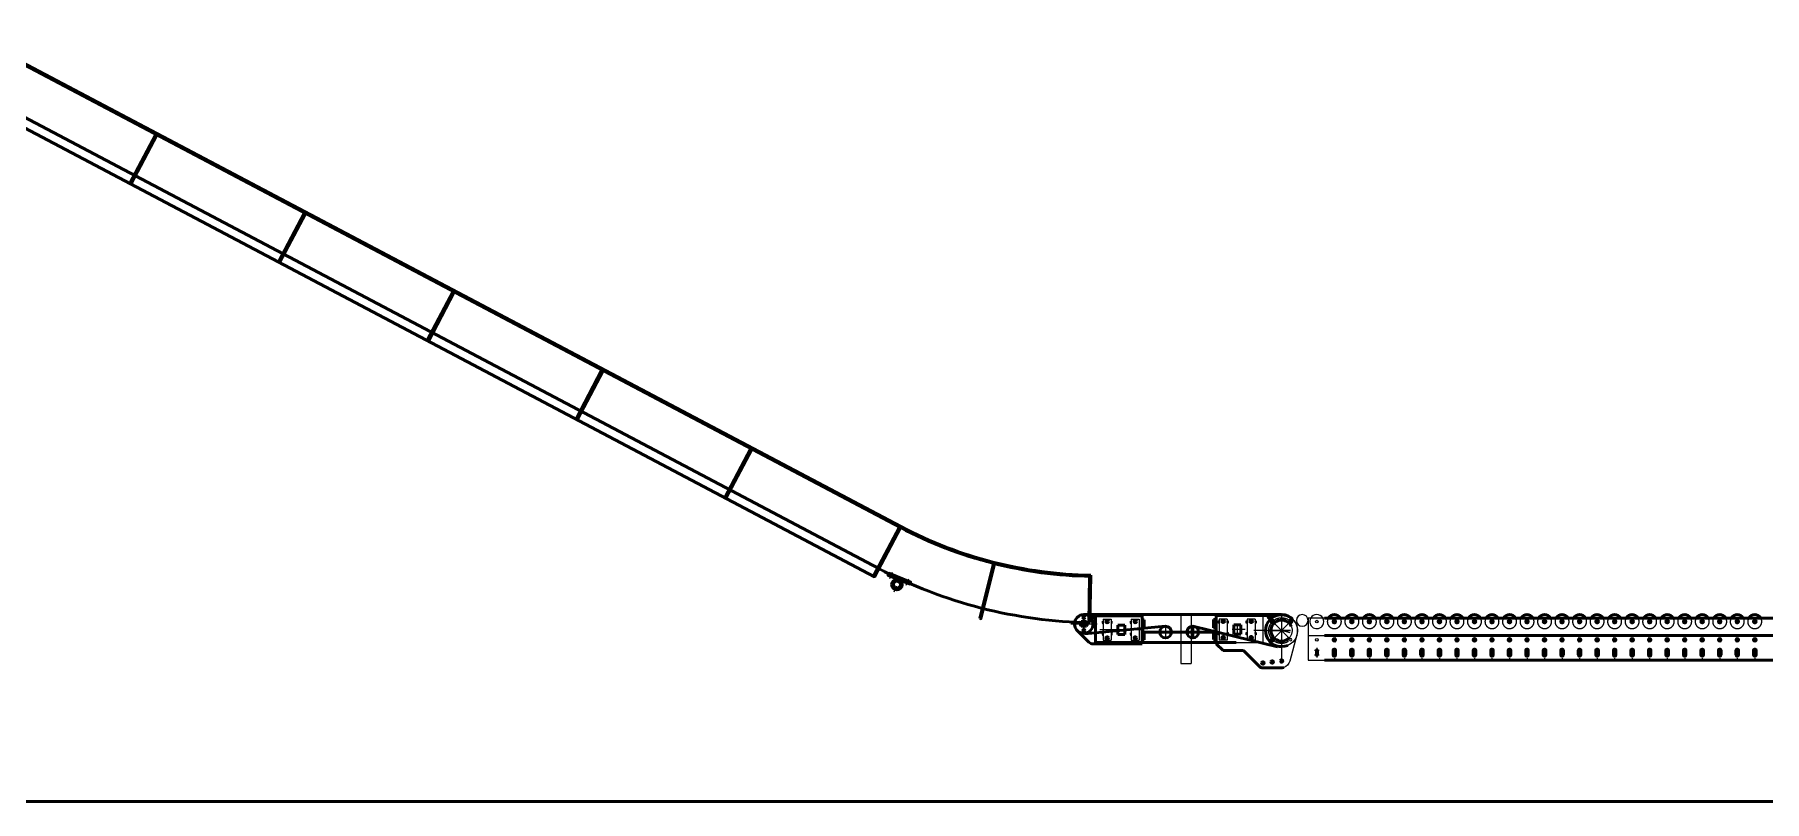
# Model space of a CAD drawing. Header units: millimetres. Extents: x 0 to 118800, y 79635 to 177025.
# Drawn here: x 65876 to 73282, y 158024 to 161308 of the extents above; entities that cross this region are included whole.
import ezdxf

# ---------------------------------------------------------------- set-up
doc = ezdxf.new("R2010")
doc.units = ezdxf.units.MM
doc.header["$LTSCALE"] = 200
for name, pattern in [('AM_DIN_F_W050', [6.25, 4.75, -1.5]), ('AM_DIN_F_W050x2', [3.125, 2.25, -0.875]), ('AM_DIN_G_W050', [13.75, 9.75, -1.5, 1, -1.5]), ('AM_DIN_G_W050x2', [6.875, 4.75, -0.875, 0.375, -0.875]), ('AM_ISO02W050x2', [3.75, 3, -0.75]), ('AM_ISO08W050x2', [9, 6, -0.75, 1.5, -0.75]), ('AUSGEZOGEN', [0]), ('PUNKT', [0.25, 0, -0.25])]:
    doc.linetypes.add(name, pattern=pattern)
doc.layers.add('1', color=7, linetype='Continuous')
for name, color, linetype, lineweight in [('AM_0', 7, 'Continuous', 50), ('AM_0N', 7, 'Continuous', 50), ('AM_2', 5, 'Continuous', 50), ('AM_3', 6, 'AM_DIN_F_W050', 25), ('AM_3N', 6, 'AM_DIN_F_W050', 25), ('AM_7', 4, 'AM_DIN_G_W050', 25), ('AM_7N', 4, 'AM_DIN_G_W050', 25), ('AM_9', 253, 'Continuous', 0)]:
    doc.layers.add(name, color=color, linetype=linetype, lineweight=lineweight)

# ---------------------------------------------------------------- blocks, each defined once
blk = doc.blocks.new('Rutsche')
at = {"layer": 'AM_0'}
for p, q in [((14.1, 194.2), (11.8, -27.9)), ((4020.5, -1896.6), (14.1, 194.2)), ((11.8, -27.9), (103.4, 147.6)), ((245.8, 78.3), (243.5, 73.8)), ((245.8, 78.3), (4022.8, -1892.2)), ((11.8, -27.9), (3928.9, -2072.1)), ((133.6, -136.8), (3910.4, -2107.6)), ((3930.3, -2069.5), (4022.8, -1892.2)), ((3928, -2073.9), (3930.3, -2069.5)), ((4378.3, -2238.6), (4426, -2044.4)), ((4836.4, -2096.3), (4834.3, -2299.3))]:
    blk.add_line(p, q, dxfattribs=at)
for points in [[(133.6, -136.8), (129.1, -134.5), (239.3, 76.5), (243.7, 74.2)], [(714.3, -439.7), (718.8, -442), (828.9, -231), (824.4, -228.7)], [(1352.6, -772.8), (1357.1, -775.1), (1467.2, -564.1), (1462.8, -561.8)], [(1991.1, -1106), (1995.5, -1108.3), (2105.6, -897.3), (2101.2, -895)], [(2629.4, -1439.1), (2633.8, -1441.4), (2743.9, -1230.4), (2739.5, -1228.1)], [(3267.7, -1772.2), (3272.1, -1774.5), (3382.2, -1563.5), (3377.8, -1561.2)], [(3906.2, -2105.4), (3910.4, -2107.6), (4020.5, -1896.6), (4016.1, -1894.3)], [(4362.2, -2284.1), (4367.1, -2285.3), (4424.8, -2049.2), (4420, -2048)], [(4834.3, -2299.3), (4829.3, -2299.2), (4831.4, -2101.2), (4836.4, -2101.3)]]:
    blk.add_lwpolyline(points, close=True, dxfattribs=at)
for radius in [1805, 1800, 2003]:
    blk.add_arc((4855.6, -296.4), radius, 242.44178, 269.38934, dxfattribs=at)
at = {"layer": 'AM_3'}
blk.add_line((12.9, -25.8), (3930.3, -2069.5), dxfattribs=at)
blk.add_arc((4855.6, -296.4), 2000, 242.44178, 269.38934, dxfattribs=at)
blk = doc.blocks.new('Drehpunkt Rutsche')
at = {"layer": 'AM_0'}
for p, q in [((-48.8, 30.3), (104.5, 30.3)), ((-48.8, 30.3), (-48.8, -9.7)), ((104.5, 30.3), (55.2, -27.4)), ((-48.8, -9.7), (31.3, -34.2))]:
    blk.add_line(p, q, dxfattribs=at)
blk.add_circle((38.1, -12.7), 15, dxfattribs=at)
blk.add_arc((38.1, -12.7), 22.5, 252.44409, 319.46188, dxfattribs=at)
at = {"layer": 'AM_7', "linetype": 'AM_ISO08W050x2'}
for p, q in [((38, -37.7), (38.4, 67.4)), ((38.1, -12.7), (11.1, -12.7)), ((38.1, -12.7), (65.1, -12.7))]:
    blk.add_line(p, q, dxfattribs=at)
blk = doc.blocks.new('*U981')
at = {"layer": 'AM_0N'}
for radius in [22.5, 20.9, 15]:
    blk.add_circle((0, -32.5), radius, dxfattribs=at)
at = {"layer": 'AM_3N', "linetype": 'AM_DIN_F_W050x2'}
for p, q in [((-4, -47), (-4, -54.6)), ((-4, -54), (4, -54)), ((-3.2, -54.8), (-4, -54)), ((-3.2, -47.1), (-3.2, -54.8)), ((-3.2, -54.8), (3.2, -54.8)), ((-1.2, -54.8), (-1.2, -52.8)), ((1.2, -52.8), (-1.2, -52.8)), ((1.2, -54.8), (1.2, -52.8)), ((3.2, -47.1), (3.2, -54.8)), ((3.2, -54.8), (4, -54)), ((4, -47), (4, -54.6))]:
    blk.add_line(p, q, dxfattribs=at)
at = {"layer": 'AM_7N', "linetype": 'AM_DIN_G_W050x2'}
blk.add_line((0, -65), (0, -37.5), dxfattribs=at)
blk = doc.blocks.new('drehpunkt Vorne SA')
at = {"layer": 'AM_0'}
blk.add_lwpolyline([(-50, -10), (50, -10), (50, 0), (-50, 0)], close=True, dxfattribs=at)
at = {"layer": 'AM_7', "linetype": 'AM_ISO08W050x2'}
for p, q in [((-37.5, -20), (-37.5, 10)), ((37.5, -20), (37.5, 10))]:
    blk.add_line(p, q, dxfattribs=at)
at = {"layer": 'AM_0N'}
blk.add_blockref('*U981', (0, 0), dxfattribs=at)
blk = doc.blocks.new('rutschdreh')
at = {"layer": 'AM_0', "xscale": -1}
blk.add_blockref('Rutsche', (45.8, 132.7), dxfattribs=at)
at = {"layer": 'AM_0'}
for name, p, rotation in [('Drehpunkt Rutsche', (-44.6, 29.5), 27.55821914627907), ('drehpunkt Vorne SA', (-3973.2, -1978.1), 21.90698642460441)]:
    blk.add_blockref(name, p, dxfattribs=dict(at, rotation=rotation))
blk = doc.blocks.new('*U776')
at = {"layer": 'AM_0'}
for p, q in [((257, 42), (257, 22)), ((268, 42), (268, 22))]:
    blk.add_line(p, q, dxfattribs=at)
for centre, start, end in [((262.5, 42), 0, 180), ((262.5, 22), 180, 0)]:
    blk.add_arc(centre, 5.5, start, end, dxfattribs=at)
at = {"layer": 'AM_7', "linetype": 'AM_DIN_G_W050x2'}
for p, q in [((252, 42), (273, 42)), ((252, 22), (273, 22)), ((262.5, 52.5), (262.5, 11.5))]:
    blk.add_line(p, q, dxfattribs=at)
blk = doc.blocks.new('*U777')
at = {"layer": 'AM_0'}
for p, q in [((182, 42), (182, 22)), ((193, 42), (193, 22))]:
    blk.add_line(p, q, dxfattribs=at)
for centre, start, end in [((187.5, 42), 0, 180), ((187.5, 22), 180, 0)]:
    blk.add_arc(centre, 5.5, start, end, dxfattribs=at)
at = {"layer": 'AM_7', "linetype": 'AM_DIN_G_W050x2'}
for p, q in [((177, 42), (198, 42)), ((177, 22), (198, 22)), ((187.5, 52.5), (187.5, 11.5))]:
    blk.add_line(p, q, dxfattribs=at)
blk = doc.blocks.new('*U778')
at = {"layer": 'AM_0'}
for p, q in [((107, 42), (107, 22)), ((118, 42), (118, 22))]:
    blk.add_line(p, q, dxfattribs=at)
for centre, start, end in [((112.5, 42), 0, 180), ((112.5, 22), 180, 0)]:
    blk.add_arc(centre, 5.5, start, end, dxfattribs=at)
at = {"layer": 'AM_7', "linetype": 'AM_DIN_G_W050x2'}
for p, q in [((102, 42), (123, 42)), ((102, 22), (123, 22)), ((112.5, 52.5), (112.5, 11.5))]:
    blk.add_line(p, q, dxfattribs=at)
blk = doc.blocks.new('*U779')
at = {"layer": 'AM_7', "linetype": 'AM_DIN_G_W050x2'}
for p, q in [((27, 42), (48, 42)), ((27, 22), (48, 22)), ((37.5, 52.5), (37.5, 11.5))]:
    blk.add_line(p, q, dxfattribs=at)
at = {"layer": 'AM_9'}
for p, q in [((32, 42), (32, 22)), ((43, 42), (43, 22))]:
    blk.add_line(p, q, dxfattribs=at)
for centre, start, end in [((37.5, 42), 0, 180), ((37.5, 22), 180, 0)]:
    blk.add_arc(centre, 5.5, start, end, dxfattribs=at)
blk = doc.blocks.new('*U780')
at = {"layer": 'AM_0'}
for p, q in [((557, 42), (557, 22)), ((568, 42), (568, 22))]:
    blk.add_line(p, q, dxfattribs=at)
for centre, start, end in [((562.5, 42), 0, 180), ((562.5, 22), 180, 0)]:
    blk.add_arc(centre, 5.5, start, end, dxfattribs=at)
at = {"layer": 'AM_7', "linetype": 'AM_DIN_G_W050x2'}
for p, q in [((552, 42), (573, 42)), ((552, 22), (573, 22)), ((562.5, 52.5), (562.5, 11.5))]:
    blk.add_line(p, q, dxfattribs=at)
blk = doc.blocks.new('*U781')
at = {"layer": 'AM_0'}
for p, q in [((407, 42), (407, 22)), ((418, 42), (418, 22))]:
    blk.add_line(p, q, dxfattribs=at)
for centre, start, end in [((412.5, 42), 0, 180), ((412.5, 22), 180, 0)]:
    blk.add_arc(centre, 5.5, start, end, dxfattribs=at)
at = {"layer": 'AM_7', "linetype": 'AM_DIN_G_W050x2'}
for p, q in [((402, 42), (423, 42)), ((402, 22), (423, 22)), ((412.5, 52.5), (412.5, 11.5))]:
    blk.add_line(p, q, dxfattribs=at)
blk = doc.blocks.new('*U782')
at = {"layer": 'AM_0'}
for p, q in [((482, 42), (482, 22)), ((493, 42), (493, 22))]:
    blk.add_line(p, q, dxfattribs=at)
for centre, start, end in [((487.5, 42), 0, 180), ((487.5, 22), 180, 0)]:
    blk.add_arc(centre, 5.5, start, end, dxfattribs=at)
at = {"layer": 'AM_7', "linetype": 'AM_DIN_G_W050x2'}
for p, q in [((477, 42), (498, 42)), ((477, 22), (498, 22)), ((487.5, 52.5), (487.5, 11.5))]:
    blk.add_line(p, q, dxfattribs=at)
blk = doc.blocks.new('*U783')
at = {"layer": 'AM_0'}
for p, q in [((332, 42), (332, 22)), ((343, 42), (343, 22))]:
    blk.add_line(p, q, dxfattribs=at)
for centre, start, end in [((337.5, 42), 0, 180), ((337.5, 22), 180, 0)]:
    blk.add_arc(centre, 5.5, start, end, dxfattribs=at)
at = {"layer": 'AM_7', "linetype": 'AM_DIN_G_W050x2'}
for p, q in [((327, 42), (348, 42)), ((327, 22), (348, 22)), ((337.5, 52.5), (337.5, 11.5))]:
    blk.add_line(p, q, dxfattribs=at)
blk = doc.blocks.new('*U784')
at = {"layer": 'AM_0'}
for p, q in [((1907, 42), (1907, 22)), ((1918, 42), (1918, 22))]:
    blk.add_line(p, q, dxfattribs=at)
for centre, start, end in [((1912.5, 42), 0, 180), ((1912.5, 22), 180, 0)]:
    blk.add_arc(centre, 5.5, start, end, dxfattribs=at)
at = {"layer": 'AM_7', "linetype": 'AM_DIN_G_W050x2'}
for p, q in [((1902, 42), (1923, 42)), ((1902, 22), (1923, 22)), ((1912.5, 52.5), (1912.5, 11.5))]:
    blk.add_line(p, q, dxfattribs=at)
blk = doc.blocks.new('*U785')
at = {"layer": 'AM_0'}
for p, q in [((857, 42), (857, 22)), ((868, 42), (868, 22))]:
    blk.add_line(p, q, dxfattribs=at)
for centre, start, end in [((862.5, 42), 0, 180), ((862.5, 22), 180, 0)]:
    blk.add_arc(centre, 5.5, start, end, dxfattribs=at)
at = {"layer": 'AM_7', "linetype": 'AM_DIN_G_W050x2'}
for p, q in [((852, 42), (873, 42)), ((852, 22), (873, 22)), ((862.5, 52.5), (862.5, 11.5))]:
    blk.add_line(p, q, dxfattribs=at)
blk = doc.blocks.new('*U786')
at = {"layer": 'AM_0'}
for p, q in [((782, 42), (782, 22)), ((793, 42), (793, 22))]:
    blk.add_line(p, q, dxfattribs=at)
for centre, start, end in [((787.5, 42), 0, 180), ((787.5, 22), 180, 0)]:
    blk.add_arc(centre, 5.5, start, end, dxfattribs=at)
at = {"layer": 'AM_7', "linetype": 'AM_DIN_G_W050x2'}
for p, q in [((777, 42), (798, 42)), ((777, 22), (798, 22)), ((787.5, 52.5), (787.5, 11.5))]:
    blk.add_line(p, q, dxfattribs=at)
blk = doc.blocks.new('*U787')
at = {"layer": 'AM_0'}
for p, q in [((632, 42), (632, 22)), ((643, 42), (643, 22))]:
    blk.add_line(p, q, dxfattribs=at)
for centre, start, end in [((637.5, 42), 0, 180), ((637.5, 22), 180, 0)]:
    blk.add_arc(centre, 5.5, start, end, dxfattribs=at)
at = {"layer": 'AM_7', "linetype": 'AM_DIN_G_W050x2'}
for p, q in [((627, 42), (648, 42)), ((627, 22), (648, 22)), ((637.5, 52.5), (637.5, 11.5))]:
    blk.add_line(p, q, dxfattribs=at)
blk = doc.blocks.new('*U788')
at = {"layer": 'AM_0'}
for p, q in [((707, 42), (707, 22)), ((718, 42), (718, 22))]:
    blk.add_line(p, q, dxfattribs=at)
for centre, start, end in [((712.5, 42), 0, 180), ((712.5, 22), 180, 0)]:
    blk.add_arc(centre, 5.5, start, end, dxfattribs=at)
at = {"layer": 'AM_7', "linetype": 'AM_DIN_G_W050x2'}
for p, q in [((702, 42), (723, 42)), ((702, 22), (723, 22)), ((712.5, 52.5), (712.5, 11.5))]:
    blk.add_line(p, q, dxfattribs=at)
blk = doc.blocks.new('*U789')
at = {"layer": 'AM_0'}
for p, q in [((1232, 42), (1232, 22)), ((1243, 42), (1243, 22))]:
    blk.add_line(p, q, dxfattribs=at)
for centre, start, end in [((1237.5, 42), 0, 180), ((1237.5, 22), 180, 0)]:
    blk.add_arc(centre, 5.5, start, end, dxfattribs=at)
at = {"layer": 'AM_7', "linetype": 'AM_DIN_G_W050x2'}
for p, q in [((1227, 42), (1248, 42)), ((1227, 22), (1248, 22)), ((1237.5, 52.5), (1237.5, 11.5))]:
    blk.add_line(p, q, dxfattribs=at)
blk = doc.blocks.new('*U790')
at = {"layer": 'AM_0'}
for p, q in [((1157, 42), (1157, 22)), ((1168, 42), (1168, 22))]:
    blk.add_line(p, q, dxfattribs=at)
for centre, start, end in [((1162.5, 42), 0, 180), ((1162.5, 22), 180, 0)]:
    blk.add_arc(centre, 5.5, start, end, dxfattribs=at)
at = {"layer": 'AM_7', "linetype": 'AM_DIN_G_W050x2'}
for p, q in [((1152, 42), (1173, 42)), ((1152, 22), (1173, 22)), ((1162.5, 52.5), (1162.5, 11.5))]:
    blk.add_line(p, q, dxfattribs=at)
blk = doc.blocks.new('*U791')
at = {"layer": 'AM_0'}
for p, q in [((1007, 42), (1007, 22)), ((1018, 42), (1018, 22))]:
    blk.add_line(p, q, dxfattribs=at)
for centre, start, end in [((1012.5, 42), 0, 180), ((1012.5, 22), 180, 0)]:
    blk.add_arc(centre, 5.5, start, end, dxfattribs=at)
at = {"layer": 'AM_7', "linetype": 'AM_DIN_G_W050x2'}
for p, q in [((1002, 42), (1023, 42)), ((1002, 22), (1023, 22)), ((1012.5, 52.5), (1012.5, 11.5))]:
    blk.add_line(p, q, dxfattribs=at)
blk = doc.blocks.new('*U792')
at = {"layer": 'AM_0'}
for p, q in [((932, 42), (932, 22)), ((943, 42), (943, 22))]:
    blk.add_line(p, q, dxfattribs=at)
for centre, start, end in [((937.5, 42), 0, 180), ((937.5, 22), 180, 0)]:
    blk.add_arc(centre, 5.5, start, end, dxfattribs=at)
at = {"layer": 'AM_7', "linetype": 'AM_DIN_G_W050x2'}
for p, q in [((927, 42), (948, 42)), ((927, 22), (948, 22)), ((937.5, 52.5), (937.5, 11.5))]:
    blk.add_line(p, q, dxfattribs=at)
blk = doc.blocks.new('*U793')
at = {"layer": 'AM_0'}
for p, q in [((1082, 42), (1082, 22)), ((1093, 42), (1093, 22))]:
    blk.add_line(p, q, dxfattribs=at)
for centre, start, end in [((1087.5, 42), 0, 180), ((1087.5, 22), 180, 0)]:
    blk.add_arc(centre, 5.5, start, end, dxfattribs=at)
at = {"layer": 'AM_7', "linetype": 'AM_DIN_G_W050x2'}
for p, q in [((1077, 42), (1098, 42)), ((1077, 22), (1098, 22)), ((1087.5, 52.5), (1087.5, 11.5))]:
    blk.add_line(p, q, dxfattribs=at)
blk = doc.blocks.new('*U794')
at = {"layer": 'AM_0'}
for p, q in [((1457, 42), (1457, 22)), ((1468, 42), (1468, 22))]:
    blk.add_line(p, q, dxfattribs=at)
for centre, start, end in [((1462.5, 42), 0, 180), ((1462.5, 22), 180, 0)]:
    blk.add_arc(centre, 5.5, start, end, dxfattribs=at)
at = {"layer": 'AM_7', "linetype": 'AM_DIN_G_W050x2'}
for p, q in [((1452, 42), (1473, 42)), ((1452, 22), (1473, 22)), ((1462.5, 52.5), (1462.5, 11.5))]:
    blk.add_line(p, q, dxfattribs=at)
blk = doc.blocks.new('*U795')
at = {"layer": 'AM_0'}
for p, q in [((1382, 42), (1382, 22)), ((1393, 42), (1393, 22))]:
    blk.add_line(p, q, dxfattribs=at)
for centre, start, end in [((1387.5, 42), 0, 180), ((1387.5, 22), 180, 0)]:
    blk.add_arc(centre, 5.5, start, end, dxfattribs=at)
at = {"layer": 'AM_7', "linetype": 'AM_DIN_G_W050x2'}
for p, q in [((1377, 42), (1398, 42)), ((1377, 22), (1398, 22)), ((1387.5, 52.5), (1387.5, 11.5))]:
    blk.add_line(p, q, dxfattribs=at)
blk = doc.blocks.new('*U796')
at = {"layer": 'AM_0'}
for p, q in [((1532, 42), (1532, 22)), ((1543, 42), (1543, 22))]:
    blk.add_line(p, q, dxfattribs=at)
for centre, start, end in [((1537.5, 42), 0, 180), ((1537.5, 22), 180, 0)]:
    blk.add_arc(centre, 5.5, start, end, dxfattribs=at)
at = {"layer": 'AM_7', "linetype": 'AM_DIN_G_W050x2'}
for p, q in [((1527, 42), (1548, 42)), ((1527, 22), (1548, 22)), ((1537.5, 52.5), (1537.5, 11.5))]:
    blk.add_line(p, q, dxfattribs=at)
blk = doc.blocks.new('*U797')
at = {"layer": 'AM_0'}
for p, q in [((1307, 42), (1307, 22)), ((1318, 42), (1318, 22))]:
    blk.add_line(p, q, dxfattribs=at)
for centre, start, end in [((1312.5, 42), 0, 180), ((1312.5, 22), 180, 0)]:
    blk.add_arc(centre, 5.5, start, end, dxfattribs=at)
at = {"layer": 'AM_7', "linetype": 'AM_DIN_G_W050x2'}
for p, q in [((1302, 42), (1323, 42)), ((1302, 22), (1323, 22)), ((1312.5, 52.5), (1312.5, 11.5))]:
    blk.add_line(p, q, dxfattribs=at)
blk = doc.blocks.new('*U798')
at = {"layer": 'AM_0'}
for p, q in [((1832, 42), (1832, 22)), ((1843, 42), (1843, 22))]:
    blk.add_line(p, q, dxfattribs=at)
for centre, start, end in [((1837.5, 42), 0, 180), ((1837.5, 22), 180, 0)]:
    blk.add_arc(centre, 5.5, start, end, dxfattribs=at)
at = {"layer": 'AM_7', "linetype": 'AM_DIN_G_W050x2'}
for p, q in [((1827, 42), (1848, 42)), ((1827, 22), (1848, 22)), ((1837.5, 52.5), (1837.5, 11.5))]:
    blk.add_line(p, q, dxfattribs=at)
blk = doc.blocks.new('*U799')
at = {"layer": 'AM_0'}
for p, q in [((1757, 42), (1757, 22)), ((1768, 42), (1768, 22))]:
    blk.add_line(p, q, dxfattribs=at)
for centre, start, end in [((1762.5, 42), 0, 180), ((1762.5, 22), 180, 0)]:
    blk.add_arc(centre, 5.5, start, end, dxfattribs=at)
at = {"layer": 'AM_7', "linetype": 'AM_DIN_G_W050x2'}
for p, q in [((1752, 42), (1773, 42)), ((1752, 22), (1773, 22)), ((1762.5, 52.5), (1762.5, 11.5))]:
    blk.add_line(p, q, dxfattribs=at)
blk = doc.blocks.new('*U800')
at = {"layer": 'AM_0'}
for p, q in [((1682, 42), (1682, 22)), ((1693, 42), (1693, 22))]:
    blk.add_line(p, q, dxfattribs=at)
for centre, start, end in [((1687.5, 42), 0, 180), ((1687.5, 22), 180, 0)]:
    blk.add_arc(centre, 5.5, start, end, dxfattribs=at)
at = {"layer": 'AM_7', "linetype": 'AM_DIN_G_W050x2'}
for p, q in [((1677, 42), (1698, 42)), ((1677, 22), (1698, 22)), ((1687.5, 52.5), (1687.5, 11.5))]:
    blk.add_line(p, q, dxfattribs=at)
blk = doc.blocks.new('*U801')
at = {"layer": 'AM_0'}
for p, q in [((1607, 42), (1607, 22)), ((1618, 42), (1618, 22))]:
    blk.add_line(p, q, dxfattribs=at)
for centre, start, end in [((1612.5, 42), 0, 180), ((1612.5, 22), 180, 0)]:
    blk.add_arc(centre, 5.5, start, end, dxfattribs=at)
at = {"layer": 'AM_7', "linetype": 'AM_DIN_G_W050x2'}
for p, q in [((1602, 42), (1623, 42)), ((1602, 22), (1623, 22)), ((1612.5, 52.5), (1612.5, 11.5))]:
    blk.add_line(p, q, dxfattribs=at)
blk = doc.blocks.new('RolleUUGFBT2')
at = {"layer": 'AM_9'}
for start, end in [(150, 330), (30, 150), (330, 30)]:
    blk.add_arc((0, 0), 30, start, end, dxfattribs=at)
blk = doc.blocks.new('Rolle')
at = {"layer": 'AM_0'}
blk.add_arc((0, 0), 30, 30, 150, dxfattribs=at)
at = {"layer": 'AM_3'}
for start, end in [(150, 330), (330, 30)]:
    blk.add_arc((0, 0), 30, start, end, dxfattribs=at)
blk = doc.blocks.new('Rollenförderer Seitenteil 600054KFBT2')
at = {"layer": 'AM_0'}
for p, q in [((6000, 180), (70, 180)), ((70, 105), (6000, 105)), ((70, 0), (6000, 0))]:
    blk.add_line(p, q, dxfattribs=at)
for centre in [(112.5, 165), (187.5, 165), (262.5, 165), (337.5, 165), (412.5, 165), (487.5, 165), (562.5, 165), (637.5, 165), (712.5, 165), (787.5, 165), (862.5, 165), (937.5, 165), (1012.5, 165), (1087.5, 165), (1162.5, 165), (1237.5, 165), (1312.5, 165), (1387.5, 165), (1462.5, 165), (1537.5, 165), (1612.5, 165), (1687.5, 165), (1762.5, 165), (1837.5, 165), (1912.5, 165), (112.5, 87), (187.5, 87), (262.5, 87), (337.5, 87), (412.5, 87), (487.5, 87), (562.5, 87), (637.5, 87), (712.5, 87), (787.5, 87), (862.5, 87), (937.5, 87), (1012.5, 87), (1087.5, 87), (1162.5, 87), (1237.5, 87), (1312.5, 87), (1387.5, 87), (1462.5, 87), (1537.5, 87), (1612.5, 87), (1687.5, 87), (1762.5, 87), (1837.5, 87), (1912.5, 87)]:
    blk.add_circle(centre, 5.5, dxfattribs=at)
at = {"layer": 'AM_3', "linetype": 'AM_ISO02W050x2'}
for p, q in [((70, 108), (6000, 108)), ((70, 3), (6000, 3))]:
    blk.add_line(p, q, dxfattribs=at)
at = {"layer": 'AM_7', "linetype": 'AM_ISO08W050x2'}
for p, q in [((112.5, 165), (102, 165)), ((112.5, 165), (112.5, 175.5)), ((112.5, 165), (123, 165)), ((112.5, 165), (112.5, 154.5)), ((187.5, 165), (177, 165)), ((187.5, 165), (187.5, 175.5)), ((187.5, 165), (198, 165)), ((187.5, 165), (187.5, 154.5)), ((262.5, 165), (252, 165)), ((262.5, 165), (262.5, 175.5)), ((262.5, 165), (273, 165)), ((262.5, 165), (262.5, 154.5)), ((337.5, 165), (327, 165)), ((337.5, 165), (337.5, 175.5)), ((337.5, 165), (348, 165)), ((337.5, 165), (337.5, 154.5)), ((412.5, 165), (402, 165)), ((412.5, 165), (412.5, 175.5)), ((412.5, 165), (423, 165)), ((412.5, 165), (412.5, 154.5)), ((487.5, 165), (477, 165)), ((487.5, 165), (487.5, 175.5)), ((487.5, 165), (498, 165)), ((487.5, 165), (487.5, 154.5)), ((562.5, 165), (552, 165)), ((562.5, 165), (562.5, 175.5)), ((562.5, 165), (573, 165)), ((562.5, 165), (562.5, 154.5)), ((637.5, 165), (627, 165)), ((637.5, 165), (637.5, 175.5)), ((637.5, 165), (648, 165)), ((637.5, 165), (637.5, 154.5)), ((712.5, 165), (702, 165)), ((712.5, 165), (712.5, 175.5)), ((712.5, 165), (723, 165)), ((712.5, 165), (712.5, 154.5)), ((787.5, 165), (777, 165)), ((787.5, 165), (787.5, 175.5)), ((787.5, 165), (798, 165)), ((787.5, 165), (787.5, 154.5)), ((862.5, 165), (852, 165)), ((862.5, 165), (862.5, 175.5)), ((862.5, 165), (873, 165)), ((862.5, 165), (862.5, 154.5)), ((937.5, 165), (927, 165)), ((937.5, 165), (937.5, 175.5)), ((937.5, 165), (948, 165)), ((937.5, 165), (937.5, 154.5)), ((1012.5, 165), (1002, 165)), ((1012.5, 165), (1012.5, 175.5)), ((1012.5, 165), (1023, 165)), ((1012.5, 165), (1012.5, 154.5)), ((1087.5, 165), (1077, 165)), ((1087.5, 165), (1087.5, 175.5)), ((1087.5, 165), (1098, 165)), ((1087.5, 165), (1087.5, 154.5)), ((1162.5, 165), (1152, 165)), ((1162.5, 165), (1162.5, 175.5)), ((1162.5, 165), (1173, 165)), ((1162.5, 165), (1162.5, 154.5)), ((1237.5, 165), (1227, 165)), ((1237.5, 165), (1237.5, 175.5)), ((1237.5, 165), (1248, 165)), ((1237.5, 165), (1237.5, 154.5)), ((1312.5, 165), (1302, 165)), ((1312.5, 165), (1312.5, 175.5)), ((1312.5, 165), (1312.5, 154.5)), ((1312.5, 165), (1323, 165)), ((1387.5, 165), (1377, 165)), ((1387.5, 165), (1387.5, 175.5)), ((1387.5, 165), (1398, 165)), ((1387.5, 165), (1387.5, 154.5)), ((1462.5, 165), (1452, 165)), ((1462.5, 165), (1462.5, 175.5)), ((1462.5, 165), (1473, 165)), ((1462.5, 165), (1462.5, 154.5)), ((1537.5, 165), (1527, 165)), ((1537.5, 165), (1537.5, 175.5)), ((1537.5, 165), (1537.5, 154.5)), ((1537.5, 165), (1548, 165)), ((1612.5, 165), (1602, 165)), ((1612.5, 165), (1612.5, 175.5)), ((1612.5, 165), (1623, 165)), ((1612.5, 165), (1612.5, 154.5)), ((1687.5, 165), (1677, 165)), ((1687.5, 165), (1687.5, 175.5)), ((1687.5, 165), (1698, 165)), ((1687.5, 165), (1687.5, 154.5)), ((1762.5, 165), (1752, 165)), ((1762.5, 165), (1762.5, 175.5)), ((1762.5, 165), (1773, 165)), ((1762.5, 165), (1762.5, 154.5)), ((1837.5, 165), (1827, 165)), ((1837.5, 165), (1837.5, 175.5)), ((1837.5, 165), (1848, 165)), ((1837.5, 165), (1837.5, 154.5)), ((1912.5, 165), (1902, 165)), ((1912.5, 165), (1912.5, 175.5)), ((1912.5, 165), (1923, 165)), ((1912.5, 165), (1912.5, 154.5)), ((112.5, 87), (102, 87)), ((112.5, 87), (112.5, 97.5)), ((112.5, 87), (123, 87)), ((112.5, 87), (112.5, 76.5)), ((187.5, 87), (177, 87)), ((187.5, 87), (187.5, 97.5)), ((187.5, 87), (198, 87)), ((187.5, 87), (187.5, 76.5)), ((262.5, 87), (252, 87)), ((262.5, 87), (262.5, 97.5)), ((262.5, 87), (273, 87)), ((262.5, 87), (262.5, 76.5)), ((337.5, 87), (327, 87)), ((337.5, 87), (337.5, 97.5)), ((337.5, 87), (348, 87)), ((337.5, 87), (337.5, 76.5)), ((412.5, 87), (402, 87)), ((412.5, 87), (412.5, 97.5)), ((412.5, 87), (423, 87)), ((412.5, 87), (412.5, 76.5)), ((487.5, 87), (477, 87)), ((487.5, 87), (487.5, 97.5)), ((487.5, 87), (487.5, 76.5)), ((487.5, 87), (498, 87)), ((562.5, 87), (552, 87)), ((562.5, 87), (562.5, 97.5)), ((562.5, 87), (573, 87)), ((562.5, 87), (562.5, 76.5)), ((637.5, 87), (627, 87)), ((637.5, 87), (637.5, 97.5)), ((637.5, 87), (648, 87)), ((637.5, 87), (637.5, 76.5)), ((712.5, 87), (702, 87)), ((712.5, 87), (712.5, 97.5)), ((712.5, 87), (723, 87)), ((712.5, 87), (712.5, 76.5)), ((787.5, 87), (777, 87)), ((787.5, 87), (787.5, 97.5)), ((787.5, 87), (798, 87)), ((787.5, 87), (787.5, 76.5)), ((862.5, 87), (852, 87)), ((862.5, 87), (862.5, 97.5)), ((862.5, 87), (873, 87)), ((862.5, 87), (862.5, 76.5)), ((937.5, 87), (927, 87)), ((937.5, 87), (937.5, 97.5)), ((937.5, 87), (937.5, 76.5)), ((937.5, 87), (948, 87)), ((1012.5, 87), (1002, 87)), ((1012.5, 87), (1012.5, 97.5)), ((1012.5, 87), (1023, 87)), ((1012.5, 87), (1012.5, 76.5)), ((1087.5, 87), (1077, 87)), ((1087.5, 87), (1087.5, 97.5)), ((1087.5, 87), (1098, 87)), ((1087.5, 87), (1087.5, 76.5)), ((1162.5, 87), (1152, 87)), ((1162.5, 87), (1162.5, 97.5)), ((1162.5, 87), (1173, 87)), ((1162.5, 87), (1162.5, 76.5)), ((1237.5, 87), (1227, 87)), ((1237.5, 87), (1237.5, 97.5)), ((1237.5, 87), (1248, 87)), ((1237.5, 87), (1237.5, 76.5)), ((1312.5, 87), (1302, 87)), ((1312.5, 87), (1312.5, 97.5)), ((1312.5, 87), (1312.5, 76.5)), ((1312.5, 87), (1323, 87)), ((1387.5, 87), (1377, 87)), ((1387.5, 87), (1387.5, 97.5)), ((1387.5, 87), (1398, 87)), ((1387.5, 87), (1387.5, 76.5)), ((1462.5, 87), (1452, 87)), ((1462.5, 87), (1462.5, 97.5)), ((1462.5, 87), (1462.5, 76.5)), ((1462.5, 87), (1473, 87)), ((1537.5, 87), (1527, 87)), ((1537.5, 87), (1537.5, 97.5)), ((1537.5, 87), (1537.5, 76.5)), ((1537.5, 87), (1548, 87)), ((1612.5, 87), (1602, 87)), ((1612.5, 87), (1612.5, 97.5)), ((1612.5, 87), (1623, 87)), ((1612.5, 87), (1612.5, 76.5)), ((1687.5, 87), (1677, 87)), ((1687.5, 87), (1687.5, 97.5)), ((1687.5, 87), (1698, 87)), ((1687.5, 87), (1687.5, 76.5)), ((1762.5, 87), (1752, 87)), ((1762.5, 87), (1762.5, 97.5)), ((1762.5, 87), (1773, 87)), ((1762.5, 87), (1762.5, 76.5)), ((1837.5, 87), (1827, 87)), ((1837.5, 87), (1837.5, 97.5)), ((1837.5, 87), (1848, 87)), ((1837.5, 87), (1837.5, 76.5)), ((1912.5, 87), (1902, 87)), ((1912.5, 87), (1912.5, 97.5)), ((1912.5, 87), (1923, 87)), ((1912.5, 87), (1912.5, 76.5)), ((112.5, 8), (112.5, -5)), ((187.5, 8), (187.5, -5)), ((262.5, 8), (262.5, -5)), ((337.5, 8), (337.5, -5)), ((412.5, 8), (412.5, -5)), ((487.5, 8), (487.5, -5)), ((562.5, 8), (562.5, -5)), ((637.5, 8), (637.5, -5)), ((712.5, 8), (712.5, -5)), ((787.5, 8), (787.5, -5)), ((862.5, 8), (862.5, -5)), ((937.5, 8), (937.5, -5)), ((1012.5, 8), (1012.5, -5)), ((1087.5, 8), (1087.5, -5)), ((1162.5, 8), (1162.5, -5)), ((1237.5, 8), (1237.5, -5)), ((1312.5, 8), (1312.5, -5)), ((1387.5, 8), (1387.5, -5)), ((1462.5, 8), (1462.5, -5)), ((1537.5, 8), (1537.5, -5)), ((1612.5, 8), (1612.5, -5)), ((1687.5, 8), (1687.5, -5)), ((1762.5, 8), (1762.5, -5)), ((1837.5, 8), (1837.5, -5)), ((1912.5, 8), (1912.5, -5))]:
    blk.add_line(p, q, dxfattribs=at)
at = {"layer": 'AM_9'}
for p, q in [((0, 180), (0, 0)), ((63.5, 180), (0, 180)), ((70, 180), (63.5, 180)), ((0, 105), (70, 105)), ((0, 0), (70, 0))]:
    blk.add_line(p, q, dxfattribs=at)
for centre in [(37.5, 165), (37.5, 87)]:
    blk.add_circle(centre, 5.5, dxfattribs=at)
at = {"layer": 'AM_0'}
for name, p in [('RolleUUGFBT2', (37.5, 165)), ('Rolle', (112.5, 165)), ('Rolle', (187.5, 165)), ('Rolle', (262.5, 165)), ('Rolle', (337.5, 165)), ('Rolle', (412.5, 165)), ('Rolle', (487.5, 165)), ('Rolle', (562.5, 165)), ('Rolle', (637.5, 165)), ('Rolle', (712.5, 165)), ('Rolle', (787.5, 165)), ('Rolle', (862.5, 165)), ('Rolle', (937.5, 165)), ('Rolle', (1012.5, 165)), ('Rolle', (1087.5, 165)), ('Rolle', (1162.5, 165)), ('Rolle', (1237.5, 165)), ('Rolle', (1312.5, 165)), ('Rolle', (1387.5, 165)), ('Rolle', (1462.5, 165)), ('Rolle', (1537.5, 165)), ('Rolle', (1612.5, 165)), ('Rolle', (1687.5, 165)), ('Rolle', (1762.5, 165)), ('Rolle', (1837.5, 165)), ('Rolle', (1912.5, 165)), ('*U779', (0, 0)), ('*U778', (0, 0)), ('*U777', (0, 0)), ('*U776', (0, 0)), ('*U783', (0, 0)), ('*U781', (0, 0)), ('*U782', (0, 0)), ('*U780', (0, 0)), ('*U787', (0, 0)), ('*U788', (0, 0)), ('*U786', (0, 0)), ('*U785', (0, 0)), ('*U792', (0, 0)), ('*U791', (0, 0)), ('*U793', (0, 0)), ('*U790', (0, 0)), ('*U789', (0, 0)), ('*U797', (0, 0)), ('*U795', (0, 0)), ('*U794', (0, 0)), ('*U796', (0, 0)), ('*U801', (0, 0)), ('*U800', (0, 0)), ('*U799', (0, 0)), ('*U798', (0, 0)), ('*U784', (0, 0))]:
    blk.add_blockref(name, p, dxfattribs=at)
blk = doc.blocks.new('AFlaschBD120TUGFBT2')
at = {"layer": '1', "color": 4, "linetype": 'AUSGEZOGEN'}
for centre in [(398.8, 543.1), (476.6, 543.1), (476.6, 465.4)]:
    blk.add_arc(centre, 6, 85.77725, 56.52554, dxfattribs=at)
at = {"layer": 'AM_0'}
for p, q in [((437.7, 571.8), (466.7, 571.8)), ((466.7, 571.8), (466.7, 568.8)), ((466.7, 568.8), (717.7, 568.8)), ((612.7, 528.8), (612.7, 488.8)), ((612.7, 528.8), (642.7, 528.8)), ((642.7, 528.8), (642.7, 488.8)), ((717.7, 552.5), (717.7, 568.8)), ((717.7, 552.5), (729.7, 552.5)), ((729.7, 516.3), (729.7, 552.5)), ((612.7, 488.8), (642.7, 488.8)), ((717.7, 447.8), (687.7, 418.8)), ((717.7, 516.3), (729.7, 516.3)), ((717.7, 501.3), (717.7, 516.3)), ((717.7, 501.3), (729.7, 501.3)), ((717.7, 466), (729.7, 466)), ((717.7, 466), (717.7, 447.8)), ((729.7, 466), (729.7, 501.3)), ((532.7, 350.4), (601, 418.8)), ((601, 418.8), (687.7, 418.8)), ((441.4, 344.3), (517.8, 344.3))]:
    blk.add_line(p, q, dxfattribs=at)
for centre, radius in [((398.8, 543.1), 5.25), ((476.6, 543.1), 5.25), ((491.7, 562.8), 4), ((567.7, 543.8), 5.25), ((687.7, 543.8), 5.25), ((476.6, 465.4), 5.25), ((567.7, 473.8), 5.25), ((687.7, 473.8), 5.25), ((437.7, 374.3), 5.25), ((477.7, 370), 5.35), ((517.7, 365.7), 5.25)]:
    blk.add_circle(centre, radius, dxfattribs=at)
for centre, radius, start, end in [((437.7, 504.3), 67.5, 90.00001, 134.20245), ((437.7, 504.3), 45.2, 224.41171, 156.44963), ((441.4, 384.3), 40, 251.38593, 270), ((517.8, 365.3), 21, 270, 314.99999)]:
    blk.add_arc(centre, radius, start, end, dxfattribs=at)
at = {"layer": 'AM_3', "linetype": 'AM_ISO02W050x2'}
for p, q in [((550.2, 553.6), (550.2, 464)), ((550.2, 553.6), (585.2, 553.6)), ((585.2, 553.6), (585.2, 464)), ((670.2, 553.6), (705.2, 553.6)), ((670.2, 553.6), (670.2, 464)), ((705.2, 553.6), (705.2, 464)), ((550.2, 464), (585.2, 464)), ((670.2, 464), (705.2, 464))]:
    blk.add_line(p, q, dxfattribs=at)
for centre in [(548.2, 545.7), (548.2, 543.2), (548.2, 540.7), (548.2, 538.2), (587.1, 545.7), (587.1, 543.2), (587.1, 540.7), (587.1, 538.2), (668.2, 545.7), (668.2, 543.2), (668.2, 540.7), (668.2, 538.2), (707.1, 545.7), (707.1, 543.2), (707.1, 540.7), (707.1, 538.2), (548.2, 495.7), (548.2, 493.2), (548.2, 490.7), (548.2, 488.2), (587.1, 495.7), (587.1, 493.2), (587.1, 490.7), (587.1, 488.2), (668.2, 495.7), (668.2, 493.2), (668.2, 490.7), (668.2, 488.2), (707.1, 495.7), (707.1, 493.2), (707.1, 490.7), (707.1, 488.2)]:
    blk.add_arc(centre, 2, 180, 0, dxfattribs=at)
at = {"layer": 'AM_7', "linetype": 'AM_ISO08W050x2'}
for p, q in [((476.6, 465.4), (398.8, 543.1)), ((405.5, 472), (476.6, 543.1)), ((437.7, 577.3), (437.7, 365.7)), ((496.1, 562.8), (487.3, 562.8)), ((491.7, 567.2), (491.7, 558.4)), ((557.4, 543.8), (577.9, 543.8)), ((567.7, 533.5), (567.7, 554)), ((627.7, 528.8), (627.7, 488.8)), ((677.4, 543.8), (697.9, 543.8)), ((687.7, 533.5), (687.7, 554)), ((717.7, 465.5), (717.7, 552)), ((399.5, 504.3), (555.9, 504.3)), ((401.3, 494.5), (437.7, 504.3)), ((557.4, 473.8), (577.9, 473.8)), ((567.7, 463.5), (567.7, 484)), ((593.6, 508.8), (648.9, 508.8)), ((677.4, 473.8), (697.9, 473.8)), ((687.7, 463.5), (687.7, 484)), ((443.5, 374.3), (431.9, 374.3)), ((437.7, 380), (437.7, 368.5)), ((477.7, 375.9), (477.7, 364.1)), ((517.7, 371.5), (517.7, 359.9)), ((483.6, 370), (471.8, 370)), ((523.5, 365.7), (511.9, 365.7))]:
    blk.add_line(p, q, dxfattribs=at)
blk.add_arc((437.7, 504.3), 55, 237.41299, 143.44835, dxfattribs=at)
at = {"layer": 'AM_9'}
blk.add_line((372.5, 486.8), (402.7, 373.9), dxfattribs=at)
blk.add_circle((398.8, 465.4), 5.25, dxfattribs=at)
for centre, radius, start, end in [((437.7, 504.3), 67.5, 134.20245, 194.99995), ((437.7, 504.3), 45.3, 156.44963, 224.41171), ((441.4, 384.3), 40, 194.99997, 251.38593)]:
    blk.add_arc(centre, radius, start, end, dxfattribs=at)
blk = doc.blocks.new('Umlenkerflansch')
at = {"layer": 'AM_0'}
for p, q in [((-290.2, 0), (-278.3, -12)), ((-247.8, 35.2), (-270.2, 35.2)), ((-247.8, 14.8), (-270.2, 14.8)), ((-259, 65), (-239, 65)), ((-239, 60), (-239, 65)), ((-239, 60), (-9, 60)), ((-114, 20), (-84, 20)), ((-114, -20), (-114, 20)), ((-84, 20), (-84, -20)), ((-9, 60), (-9, 42.5)), ((-9, 42.5), (0, 42.5)), ((0, 6.5), (-9, 6.5)), ((-9, 6.5), (-9, 0)), ((-9, -6.5), (-9, 0)), ((0, 6.5), (0, 42.5)), ((-278.3, -12), (-237.5, -52.7)), ((-219.9, -60), (-9, -60)), ((-84, -20), (-114, -20)), ((0, -6.5), (-9, -6.5)), ((-9, -42.5), (0, -42.5)), ((-9, -60), (-9, -42.5)), ((0, -6.5), (0, -42.5))]:
    blk.add_line(p, q, dxfattribs=at)
for centre, radius in [((-259, 52.5), 4.25), ((-259, -2.5), 4.25), ((-222, 54), 4), ((-159, 35), 5.25), ((-39, 35), 5.25), ((-159, -35), 5.25), ((-39, -35), 5.25)]:
    blk.add_circle(centre, radius, dxfattribs=at)
for centre, radius, start, end in [((-259, 25), 40, 90.00001, 218.68219), ((-259, 25), 15.1, 137.936, 222.064), ((-259, 25), 15.1, 317.936, 42.06403), ((-219.9, -35), 25, 225, 270)]:
    blk.add_arc(centre, radius, start, end, dxfattribs=at)
at = {"layer": 'AM_3', "linetype": 'AM_ISO02W050x2'}
for p, q in [((-176.5, 44.8), (-176.5, -44.8)), ((-176.5, 44.8), (-141.5, 44.8)), ((-141.5, 44.8), (-141.5, -44.8)), ((-56.5, 44.8), (-56.5, -44.8)), ((-56.5, 44.8), (-21.5, 44.8)), ((-21.5, 44.8), (-21.5, -44.8)), ((-9, 42.5), (-9, -42.5)), ((-176.5, -44.8), (-141.5, -44.8)), ((-56.5, -44.8), (-21.5, -44.8))]:
    blk.add_line(p, q, dxfattribs=at)
for centre in [(-178.5, 36.9), (-178.5, 34.4), (-178.5, 31.9), (-178.5, 29.4), (-139.5, 36.9), (-139.5, 34.4), (-139.5, 31.9), (-139.5, 29.4), (-58.5, 36.9), (-58.5, 34.4), (-58.5, 31.9), (-58.5, 29.4), (-178.5, -13.1), (-178.5, -15.6), (-178.5, -18.1), (-178.5, -20.6), (-139.5, -13.1), (-139.5, -15.6), (-139.5, -18.1), (-139.5, -20.6), (-58.5, -13.1), (-58.5, -15.6), (-58.5, -18.1), (-58.5, -20.6)]:
    blk.add_arc(centre, 2, 180, 0, dxfattribs=at)
at = {"layer": 'AM_7', "linetype": 'AM_ISO08W050x2'}
for p, q in [((-314.4, 25), (-202.1, 25)), ((-264.4, 52.5), (-253.6, 52.5)), ((-259, 2.5), (-259, 57.9)), ((-259, -7.9), (-259, 2.9)), ((-226.4, 54), (-217.6, 54)), ((-222, 49.6), (-222, 58.4)), ((-1.1, 0), (-190, 0)), ((-164.6, 35), (-153.4, 35)), ((-159, 29.4), (-159, 40.6)), ((-44.6, 35), (-33.4, 35)), ((-39, 29.4), (-39, 40.6)), ((-264.4, -2.5), (-253.6, -2.5)), ((-164.6, -35), (-153.4, -35)), ((-159, -40.6), (-159, -29.4)), ((-44.6, -35), (-33.4, -35)), ((-39, -40.6), (-39, -29.4))]:
    blk.add_line(p, q, dxfattribs=at)
for centre, start, end in [((-259, 52.5), 75.27612, 11.0199), ((-259, -2.5), 72.45975, 11.88052)]:
    blk.add_arc(centre, 5, start, end, dxfattribs=at)
blk = doc.blocks.new('guf 1000')
at = {"layer": '1', "color": 4, "linetype": 'PUNKT'}
for p, q in [((-870.2, -135), (-513.1, -47.8)), ((-387.3, -47.1), (-43.8, -79.8))]:
    blk.add_line(p, q, dxfattribs=at)
at = {"layer": 'AM_0'}
for p, q in [((-606.5, 0), (-290, 0)), ((-290, 0), (-40, 0)), ((-886.5, 0), (-606.5, 0)), ((-606.5, 0), (-606.5, -120)), ((-506.5, -47.5), (-506.5, -102.5)), ((-290, 0), (-290, -120)), ((-90, 0), (-90, -120)), ((-691.9, -120), (-606.5, -120)), ((-606.5, -75), (-290, -75)), ((-606.5, -120), (-290, -120)), ((-479, -75), (-534, -75)), ((-362.5, -75), (-417.5, -75)), ((-290, -120), (-90, -120))]:
    blk.add_line(p, q, dxfattribs=at)
for centre, radius in [((-40, -40), 40), ((-506.5, -75), 25), ((-390, -75), 25)]:
    blk.add_circle(centre, radius, dxfattribs=at)
blk.add_arc((-886.5, -68.5), 68.5, 247.21641, 133.64493, dxfattribs=at)
at = {"layer": 'AM_2'}
for p, q in [((-869.5, -138), (-512.4, -50.7)), ((-387.6, -50.1), (-44.1, -82.8))]:
    blk.add_line(p, q, dxfattribs=at)
at = {"layer": 'AM_3', "linetype": 'AM_ISO02W050x2'}
for p in [(-806.5, 0), (-691.9, -120)]:
    blk.add_line(p, (-806.5, -120), dxfattribs=at)
at = {"layer": 'AM_7', "linetype": 'AM_ISO08W050x2'}
for p, q in [((-500, 0), (-500, -210)), ((-40, 0), (-40, -80)), ((-818, -68.5), (-924.7, -68.5)), ((-886.5, 0), (-886.5, -137)), ((-455, 0), (-455, -210)), ((-390, -47.5), (-390, -102.5)), ((0, -40), (-80, -40)), ((-455, -210), (-500, -210))]:
    blk.add_line(p, q, dxfattribs=at)
at = {"layer": 'AM_9'}
blk.add_circle((-975, -25), 25, dxfattribs=at)
blk.add_arc((-886.5, -68.5), 68.5, 133.64493, 247.21641, dxfattribs=at)
at = {"layer": 'AM_0'}
blk.add_blockref('AFlaschBD120TUGFBT2', (-1324.2, -572.8), dxfattribs=at)
at = {"layer": 'AM_0', "xscale": -1}
blk.add_blockref('Umlenkerflansch', (-299, -65), dxfattribs=at)

msp = doc.modelspace()

# ---------------------------------------------------------------- linework, layer by layer
at = {"layer": 'AM_0'}
msp.add_line((37244.6, 158024.4), (102562.3, 158024.4), dxfattribs=at)

# ---------------------------------------------------------------- block references
at = {"layer": 'AM_0', "xscale": -1, "rotation": 359.7100010559885}
msp.add_blockref('rutschdreh', (65617.2, 160980.9), dxfattribs=at)
at = {"layer": 'AM_0', "xscale": -1}
msp.add_blockref('guf 1000', (70328.3, 158824.4), dxfattribs=at)
at = {"layer": 'AM_0'}
msp.add_blockref('Rollenförderer Seitenteil 600054KFBT2', (71328.3, 158629.4), dxfattribs=at)

doc.saveas('drawing.dxf')
